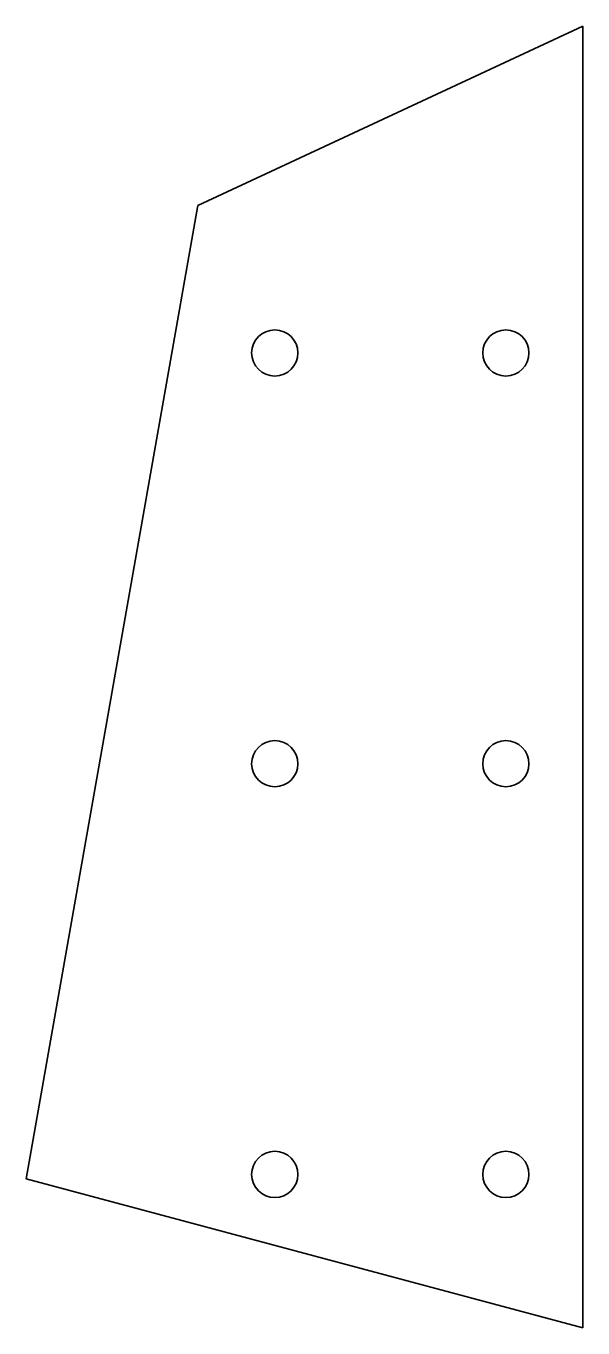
# Model space of a CAD drawing. Header units: inches. Extents: x 0 to 108, y 0 to 254.
import ezdxf

# ---------------------------------------------------------------- set-up
doc = ezdxf.new("R2010")
doc.units = ezdxf.units.IN
doc.header["$MEASUREMENT"] = 0
doc.layers.add('SIMUMAK Visible (ISO)', color=7, linetype='Continuous', lineweight=35)

# ---------------------------------------------------------------- blocks, each defined once
blk = doc.blocks.new('PTM-02-CARTSULA01_Sheet_5_PTM-02-CARTSULA01')
at = {"layer": 'SIMUMAK Visible (ISO)'}
for p, q in [((54.21, 126.79), (-20.79, 91.82)), ((54.21, 126.79), (54.21, -126.79)), ((-20.79, 91.82), (-54.21, -97.74)), ((54.21, -126.79), (-54.21, -97.74))]:
    blk.add_line(p, q, dxfattribs=at)
for centre in [(-5.79, 63.12), (39.21, 63.12), (-5.79, -16.88), (39.21, -16.88), (-5.79, -96.88), (39.21, -96.88)]:
    blk.add_circle(centre, 4.5, dxfattribs=at)

msp = doc.modelspace()

# ---------------------------------------------------------------- block references
msp.add_blockref('PTM-02-CARTSULA01_Sheet_5_PTM-02-CARTSULA01', (54.21, 126.79))

doc.saveas('drawing.dxf')
